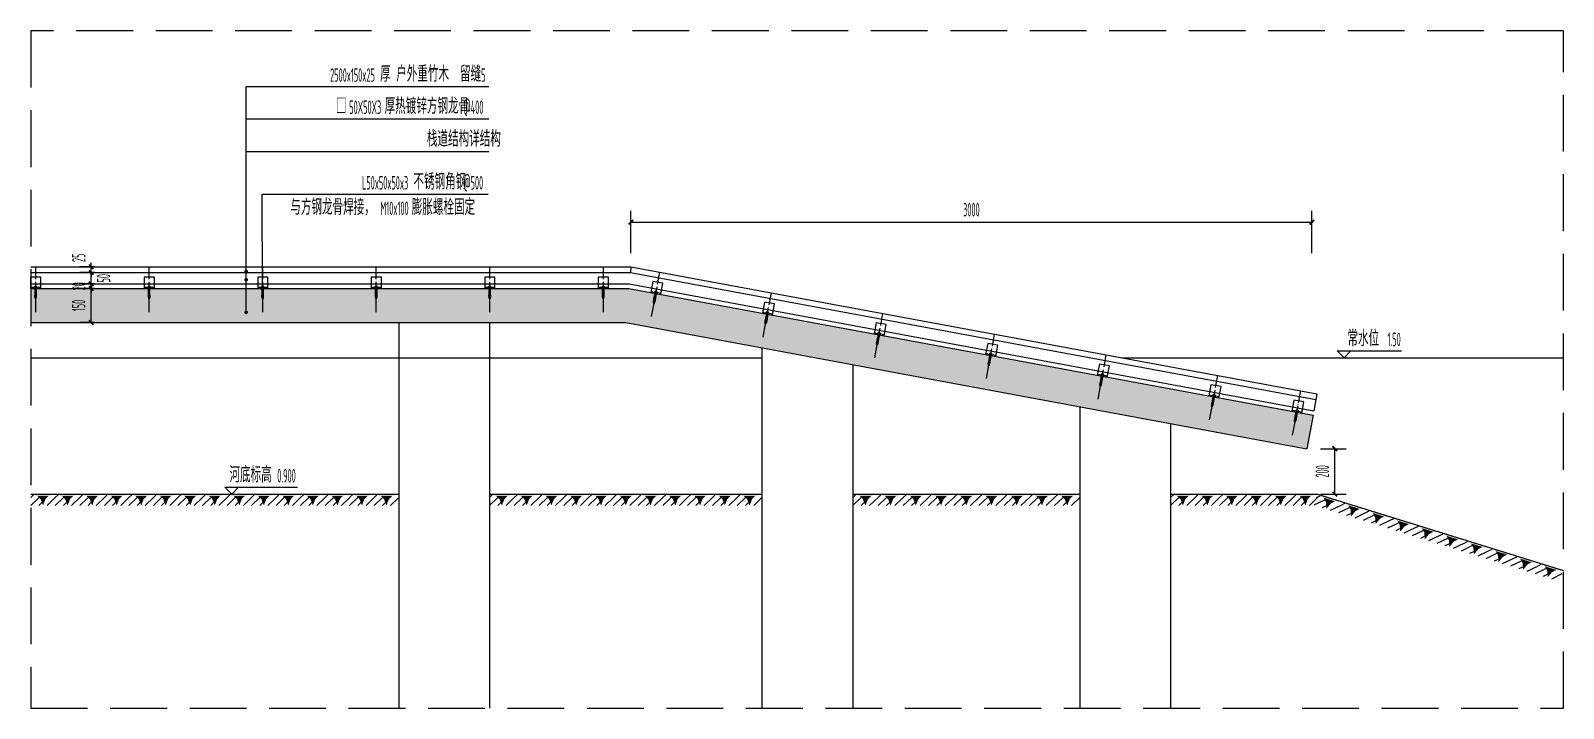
# Model space of a CAD drawing. Extents: x 343752890 to 343964796, y 671960777 to 672058019.
# Drawn here: x 343956171 to 343962922, y 671970159 to 671973141 of the extents above; entities that cross this region are included whole.
import ezdxf

# ---------------------------------------------------------------- set-up
doc = ezdxf.new("R2010")
doc.units = 0
doc.header["$LTSCALE"] = 1000
doc.header["$MEASUREMENT"] = 0
doc.linetypes.add('DASH', pattern=[0.35, 0.25, -0.1])
doc.linetypes.add('DOTE', pattern=[2.42, 2, -0.2, 0.02, -0.2])
for name, color, linetype in [('0-1', 1, 'Continuous'), ('0-5-中线', 5, 'DOTE'), ('DIM_ELEV', 3, 'Continuous'), ('DIM_LEAD', 3, 'Continuous'), ('HJ(XT)-配景(其它)', 8, 'Continuous'), ('PUB_DIM', 3, 'Continuous'), ('PUB_TEXT', 7, 'Continuous')]:
    doc.layers.add(name, color=color, linetype=linetype)
doc.styles.add('_TCH_DIM', font='isocp.shx', dxfattribs={"width": 0.7, "bigfont": '0.shx'})
doc.styles.add('_TCH_DIM_T3', font='isocp.shx', dxfattribs={"width": 0.494118, "bigfont": '0.shx'})
doc.styles.add('dim_font', font='ISOCP', dxfattribs={"width": 0.8, "bigfont": 'HZTXT'})
doc.dimstyles.new('_TCH_ARCH&&20', dxfattribs={"dimtxt": 59.5, "dimasz": 20, "dimexe": 50, "dimexo": 60, "dimgap": 25.25, "dimtad": 1, "dimdec": 0, "dimzin": 0, "dimdsep": 46, "dimtxsty": '_TCH_DIM_T3', "dimblk": 'ARCHTICK', "dimcen": 0.09, "dimclrt": 2, "dimazin": 2, "dimtfac": 1, "dimtdec": 0, "dimtix": 1, "dimtmove": 2, "dimatfit": 3, "dimfxl": 250, "dimtolj": 1, "dimtzin": 0, "dimarcsym": 0})

# ---------------------------------------------------------------- blocks, each defined once
blk = doc.blocks.new('A$C0A9333B6')
at = {"layer": 'HJ(XT)-配景(其它)', "color": 1, "linetype": 'DASH'}
for p, q in [((-4, 3), (-10, 3)), ((-10, 3), (-10, -13)), ((-4, -14), (-4, 5)), ((-4, 5), (-4, -14)), ((-4, 5), (-4, 5)), ((-4, 3), (-4, -13)), ((64, 1), (34, 0)), ((64, 1), (64, -1)), ((34, -2), (-13, -2)), ((-13, -2), (-13, -8)), ((34, -8), (-13, -8)), ((-4, -13), (-10, -13)), ((-4, -14), (-4, -14)), ((34, 0), (2, 0)), ((2, 0), (2, -10)), ((34, -10), (2, -10)), ((73, -1), (34, -2)), ((73, -9), (34, -8)), ((64, -11), (34, -10)), ((64, -9), (64, -11)), ((73, -1), (73, -9))]:
    blk.add_line(p, q, dxfattribs=at)
for points in [[(-12, -2), (-11, -8, 10.803562)], [(-12, -2), (-12, -8, 10.803562)], [(-11, -2), (-10, -6, 10.803562)]]:
    blk.add_lwpolyline(points, format="xyb", dxfattribs=at)
at = {"layer": 'HJ(XT)-配景(其它)', "color": 1, "style": 'dim_font', "width": 0.8, "flags": 9}
for tag in ['YSIZE', 'XSIZE']:
    blk.add_attdef(tag, (-4, -6), '', height=0.5, rotation=270, dxfattribs=at)
blk = doc.blocks.new('A$C0F11501E')
at = {"color": 1}
blk.add_line((-22.5, 5), (22.5, 5), dxfattribs=at)
blk.add_lwpolyline([(22.5, 50), (-22.5, 50), (-22.5, 0), (22.5, 0)], close=True, dxfattribs=at)
at = {"xscale": 0.6400000000000001, "yscale": 0.6400000000000001, "zscale": 0.6400000000000001, "rotation": 270}
blk.add_blockref('A$C0A9333B6', (3.1, 2.4), dxfattribs=at)
blk = doc.blocks.new('_ArchTick')
at = {"color": 0, "linetype": 'ByBlock', "const_width": 0.4}
blk.add_lwpolyline([(-0.5, -0.5), (0.5, 0.5)], dxfattribs=at)
blk = doc.blocks.new('*D47')
at = {"layer": 'Defpoints', "color": 0, "transparency": 16777216}
for p in [(343961815, 671972298.4), (343958815, 671972101.7), (343961815, 671972101.7)]:
    blk.add_point(p, dxfattribs=at)
at = {"layer": 'PUB_DIM', "color": 0, "lineweight": -2, "transparency": 16777216}
for p, q in [((343958815, 671972161.7), (343958815, 671972348.4)), ((343961815, 671972161.7), (343961815, 671972348.4)), ((343958815, 671972298.4), (343961815, 671972298.4))]:
    blk.add_line(p, q, dxfattribs=at)
at = {"layer": 'PUB_DIM', "color": 0, "lineweight": -2, "transparency": 16777216, "xscale": 20, "yscale": 20, "zscale": 20, "rotation": 180}
blk.add_blockref('_ArchTick', (343958815, 671972298.4), dxfattribs=at)
at = {"layer": 'PUB_DIM', "color": 0, "lineweight": -2, "transparency": 16777216, "xscale": 20, "yscale": 20, "zscale": 20}
blk.add_blockref('_ArchTick', (343961815, 671972298.4), dxfattribs=at)
at = {"layer": 'PUB_DIM', "color": 2, "transparency": 16777216, "insert": (343960315, 671972353.4), "char_height": 59.5, "attachment_point": 5, "style": '_TCH_DIM_T3'}
blk.add_mtext('\\A1;3000', dxfattribs=at)
blk = doc.blocks.new('*D48')
at = {"layer": 'Defpoints', "color": 0, "transparency": 16777216}
for p in [(343961792.5, 671971301.7), (343961915.8, 671971301.7), (343961792.5, 671971101.7)]:
    blk.add_point(p, dxfattribs=at)
at = {"layer": 'PUB_DIM', "color": 0, "lineweight": -2, "transparency": 16777216}
for p, q in [((343961852.5, 671971301.7), (343961965.8, 671971301.7)), ((343961915.8, 671971101.7), (343961915.8, 671971301.7)), ((343961852.5, 671971101.7), (343961965.8, 671971101.7))]:
    blk.add_line(p, q, dxfattribs=at)
at = {"layer": 'PUB_DIM', "color": 0, "lineweight": -2, "transparency": 16777216, "xscale": 20, "yscale": 20, "zscale": 20}
for p, rotation in [((343961915.8, 671971301.7), 90), ((343961915.8, 671971101.7), 270)]:
    blk.add_blockref('_ArchTick', p, dxfattribs=dict(at, rotation=rotation))
at = {"layer": 'PUB_DIM', "color": 2, "transparency": 16777216, "insert": (343961860.8, 671971201.7), "char_height": 59.5, "attachment_point": 5, "rotation": 90, "style": '_TCH_DIM_T3'}
blk.add_mtext('\\A1;200', dxfattribs=at)
blk = doc.blocks.new('*D49')
at = {"layer": 'Defpoints', "color": 0, "transparency": 16777216}
for p in [(343956437.9, 671972006.7), (343956511.8, 671972006.7), (343956511.8, 671971856.7)]:
    blk.add_point(p, dxfattribs=at)
at = {"layer": 'PUB_DIM', "color": 0, "lineweight": -2, "transparency": 16777216}
for p, q in [((343956451.8, 671972006.7), (343956387.9, 671972006.7)), ((343956437.9, 671971856.7), (343956437.9, 671972006.7)), ((343956451.8, 671971856.7), (343956387.9, 671971856.7))]:
    blk.add_line(p, q, dxfattribs=at)
at = {"layer": 'PUB_DIM', "color": 0, "lineweight": -2, "transparency": 16777216, "xscale": 20, "yscale": 20, "zscale": 20}
for p, rotation in [((343956437.9, 671972006.7), 90), ((343956437.9, 671971856.7), 270)]:
    blk.add_blockref('_ArchTick', p, dxfattribs=dict(at, rotation=rotation))
at = {"layer": 'PUB_DIM', "color": 2, "transparency": 16777216, "insert": (343956382.9, 671971931.7), "char_height": 59.5, "attachment_point": 5, "rotation": 90, "style": '_TCH_DIM_T3'}
blk.add_mtext('\\A1;150', dxfattribs=at)
blk = doc.blocks.new('*D50')
at = {"layer": 'Defpoints', "color": 0, "transparency": 16777216}
for p in [(343956437.9, 671972026.7), (343956511.8, 671972026.7), (343956511.8, 671972006.7)]:
    blk.add_point(p, dxfattribs=at)
at = {"layer": 'PUB_DIM', "color": 0, "lineweight": -2, "transparency": 16777216}
for p, q in [((343956437.9, 671972026.7), (343956437.9, 671972046.7)), ((343956451.8, 671972026.7), (343956387.9, 671972026.7)), ((343956451.8, 671972006.7), (343956387.9, 671972006.7)), ((343956437.9, 671972006.7), (343956437.9, 671972026.7)), ((343956437.9, 671972006.7), (343956437.9, 671971986.7))]:
    blk.add_line(p, q, dxfattribs=at)
at = {"layer": 'PUB_DIM', "color": 0, "lineweight": -2, "transparency": 16777216, "xscale": 20, "yscale": 20, "zscale": 20}
for p, rotation in [((343956437.9, 671972026.7), 270), ((343956437.9, 671972006.7), 90)]:
    blk.add_blockref('_ArchTick', p, dxfattribs=dict(at, rotation=rotation))
at = {"layer": 'PUB_DIM', "color": 2, "transparency": 16777216, "insert": (343956382.9, 671972016.7), "char_height": 59.5, "attachment_point": 5, "rotation": 90, "style": '_TCH_DIM_T3'}
blk.add_mtext('\\A1;20', dxfattribs=at)
blk = doc.blocks.new('*D51')
at = {"layer": 'Defpoints', "color": 0, "transparency": 16777216}
for p in [(343956437.9, 671972076.7), (343956511.8, 671972076.7), (343956511.8, 671972026.7)]:
    blk.add_point(p, dxfattribs=at)
at = {"layer": 'PUB_DIM', "color": 0, "lineweight": -2, "transparency": 16777216}
for p, q in [((343956451.8, 671972076.7), (343956387.9, 671972076.7)), ((343956437.9, 671972076.7), (343956437.9, 671972096.7)), ((343956437.9, 671972026.7), (343956437.9, 671972076.7)), ((343956451.8, 671972026.7), (343956387.9, 671972026.7)), ((343956437.9, 671972026.7), (343956437.9, 671972006.7))]:
    blk.add_line(p, q, dxfattribs=at)
at = {"layer": 'PUB_DIM', "color": 0, "lineweight": -2, "transparency": 16777216, "xscale": 20, "yscale": 20, "zscale": 20}
for p, rotation in [((343956437.9, 671972076.7), 270), ((343956437.9, 671972026.7), 90)]:
    blk.add_blockref('_ArchTick', p, dxfattribs=dict(at, rotation=rotation))
at = {"layer": 'PUB_DIM', "color": 2, "transparency": 16777216, "insert": (343956492.9, 671972051.7), "char_height": 59.5, "attachment_point": 5, "rotation": 90, "style": '_TCH_DIM_T3'}
blk.add_mtext('\\A1;50', dxfattribs=at)
blk = doc.blocks.new('*D52')
at = {"layer": 'Defpoints', "color": 0, "transparency": 16777216}
for p in [(343956437.9, 671972101.7), (343956511.8, 671972101.7), (343956511.8, 671972076.7)]:
    blk.add_point(p, dxfattribs=at)
at = {"layer": 'PUB_DIM', "color": 0, "lineweight": -2, "transparency": 16777216}
for p, q in [((343956437.9, 671972101.7), (343956437.9, 671972121.7)), ((343956451.8, 671972101.7), (343956387.9, 671972101.7)), ((343956451.8, 671972076.7), (343956387.9, 671972076.7)), ((343956437.9, 671972076.7), (343956437.9, 671972101.7)), ((343956437.9, 671972076.7), (343956437.9, 671972056.7))]:
    blk.add_line(p, q, dxfattribs=at)
at = {"layer": 'PUB_DIM', "color": 0, "lineweight": -2, "transparency": 16777216, "xscale": 20, "yscale": 20, "zscale": 20}
for p, rotation in [((343956437.9, 671972101.7), 270), ((343956437.9, 671972076.7), 90)]:
    blk.add_blockref('_ArchTick', p, dxfattribs=dict(at, rotation=rotation))
at = {"layer": 'PUB_DIM', "color": 2, "transparency": 16777216, "insert": (343956382.9, 671972141.3), "char_height": 59.5, "attachment_point": 5, "rotation": 90, "style": '_TCH_DIM_T3'}
blk.add_mtext('\\A1;25', dxfattribs=at)
blk = doc.blocks.new('$LinePat$自然土壤')
at = {"color": 0}
for p, q in [((0, -90), (71, -19)), ((0, -300), (211, -89)), ((210, -300), (286, -224)), ((420, -300), (630, -90))]:
    blk.add_line(p, q, dxfattribs=at)
for points in [[(0, 0), (630, 0), (168, -45), (462, -45)], [(168, -45), (462, -45), (252, -132), (378, -132)], [(252, -132), (378, -132), (315, -300)]]:
    blk.add_solid(points, dxfattribs=at)

msp = doc.modelspace()

# ---------------------------------------------------------------- hatches: boundary and pattern name
h = msp.add_hatch()
h.set_pattern_fill('钢筋混凝土', color=8, scale=10)
h.set_pattern_definition([(45, (343959636.102, 671971788.328), (-17.67767, 17.67767), []), (50, (343959636.1, 671971788.33), (71.726, -6.2752), [7.5, -82.5]), (355, (343959636.1, 671971788.33), (-13.8751, 75.2192), [6, -66]), (100.4514, (343959642.08, 671971787.805), (57.851, 68.944), [6.374, -70.1142]), (46.1842, (343959636.1, 671971808.33), (106.724, -16.552), [11.25, -123.75]), (96.6356, (343959645, 671971806.95), (93.4663, 97.4118), [9.561, -105.1713]), (351.1842, (343959636.1, 671971808.33), (93.4662, 97.412), [9, -99]), (21, (343959646.1, 671971803.33), (59.6907, -40.2619), [7.5, -82.5]), (326, (343959646.1, 671971803.33), (24.3315, 72.515), [6, -66]), (71.4514, (343959651.076, 671971799.97), (84.0223, 32.253), [6.374, -70.1142]), (37.5, (343959636.102, 671971788.328), (1.21599, 33.28939), [0, -65.2, 0, -67, 0, -66.25]), (7.5, (343959636.102, 671971788.33), (26.30695, 39.44117), [0, -38.2, 0, -63.7, 0, -25.25]), (327.5, (343959613.802, 671971788.328), (53.38224, -2.25549), [0, -25, 0, -78, 0, -103.5]), (317.5, (343959603.8, 671971788.33), (58.3186, 10.0105), [0, -32.5, 0, -51.8, 0, -73.5])])
h.paths.add_polyline_path([(343958806.3, 671972006.7), (343958792.5, 671971856.7), (343961792.5, 671971301.7), (343961819.8, 671971449.2)])
h.paths.add_polyline_path([(343956171.9, 671972006.7), (343956171.9, 671971856.7), (343958792.5, 671971856.7), (343958806.3, 671972006.7)])

# ---------------------------------------------------------------- linework, layer by layer
at = {"color": 1, "linetype": 'DASH'}
msp.add_lwpolyline([(343956171.9, 671970159.2), (343962922.3, 671970159.2), (343962922.3, 671973141), (343956171.9, 671973141)], close=True, dxfattribs=at)
at = {"color": 4}
for points in [[(343956171.9, 671972101.7), (343958815, 671972101.7), (343961837.1, 671971542.6)], [(343956171.9, 671972076.7), (343958812.7, 671972076.7), (343961832.5, 671971518)], [(343958815, 671972101.7), (343958812.7, 671972076.7)], [(343956171.9, 671972006.7), (343958806.3, 671972006.7), (343961819.8, 671971449.2)], [(343956171.9, 671971856.7), (343958792.5, 671971856.7)], [(343957792.5, 671971856.7), (343957792.5, 671970159.2)], [(343958192.5, 671971856.7), (343958192.5, 671970159.2)], [(343958792.5, 671971856.7), (343961792.5, 671971301.7)], [(343959392.5, 671971745.7), (343959392.5, 671970159.2)], [(343959792.5, 671971671.7), (343959792.5, 671970159.2)], [(343961837.1, 671971542.6), (343961832.5, 671971518)], [(343960792.5, 671971486.7), (343960792.5, 671970159.2)], [(343961819.8, 671971449.2), (343961792.5, 671971301.7)], [(343961192.5, 671971412.7), (343961192.5, 671970159.2)], [(343956171.9, 671971101.7), (343957792.5, 671971101.7)], [(343958192.5, 671971101.7), (343959392.5, 671971101.7)], [(343959792.5, 671971101.7), (343960792.5, 671971101.7)], [(343961192.5, 671971101.7), (343961839.6, 671971101.7), (343962922.3, 671970766.2)]]:
    msp.add_lwpolyline(points, dxfattribs=at)
at = {"color": 6}
for points in [[(343956171.9, 671972026.7), (343958808.1, 671972026.7), (343961823.4, 671971468.8)], [(343961832.5, 671971518), (343961823.4, 671971468.8)]]:
    msp.add_lwpolyline(points, dxfattribs=at)
at = {"color": 5}
for points in [[(343956171.9, 671971701.7), (343959392.5, 671971701.7)], [(343960977.1, 671971701.7), (343962922.3, 671971701.7)]]:
    msp.add_lwpolyline(points, dxfattribs=at)
at = {"layer": '0-5-中线', "ltscale": 0.03}
for p, q in [((343956193.8, 671971903.1), (343956193.8, 671972101.5)), ((343956693.8, 671971903.1), (343956693.8, 671972101.5)), ((343957193.8, 671971903.1), (343957193.8, 671972101.5)), ((343957693.8, 671971903.1), (343957693.8, 671972101.5)), ((343958193.8, 671971903.1), (343958193.8, 671972101.5)), ((343958693.8, 671971903.1), (343958693.8, 671972101.5)), ((343958906.1, 671971882.8), (343958942.2, 671972077.9)), ((343959397.7, 671971791.9), (343959433.8, 671971987)), ((343959889.4, 671971700.9), (343959925.5, 671971896)), ((343960381, 671971610), (343960417.1, 671971805.1)), ((343960872.7, 671971519), (343960908.8, 671971714.1)), ((343961364.3, 671971428.1), (343961400.4, 671971623.2)), ((343961729.6, 671971360.5), (343961765.7, 671971555.6))]:
    msp.add_line(p, q, dxfattribs=at)
at = {"layer": 'DIM_ELEV'}
for p, q in [((343961956.6, 671971701.7), (343961926.6, 671971731.7)), ((343961926.6, 671971731.7), (343962209.6, 671971731.7)), ((343961956.6, 671971701.7), (343961986.6, 671971731.7)), ((343957057.1, 671971101.7), (343957027.1, 671971131.7)), ((343957027.1, 671971131.7), (343957346, 671971131.7)), ((343957057.1, 671971101.7), (343957087.1, 671971131.7))]:
    msp.add_line(p, q, dxfattribs=at)
at = {"layer": 'DIM_LEAD'}
for p, q in [((343957120.6, 671972081.4), (343957120.6, 671972895.1)), ((343957120.6, 671972895.1), (343958189.6, 671972895.1)), ((343957120.6, 671972045.2), (343957120.6, 671972753.4)), ((343957120.6, 671972753.4), (343958189.6, 671972753.4)), ((343957120.6, 671971901.4), (343957120.6, 671972609.5)), ((343957120.6, 671972609.5), (343958189.6, 671972609.5)), ((343957191.8, 671972006.2), (343957191.7, 671972421)), ((343957191.7, 671972421), (343958186.1, 671972421))]:
    msp.add_line(p, q, dxfattribs=at)
at = {"layer": 'DIM_LEAD', "const_width": 8}
for points in [[(343957120.6, 671972077.4, 1), (343957120.6, 671972085.4, 1)], [(343957120.6, 671972041.2, 1), (343957120.6, 671972049.2, 1)], [(343957191.8, 671972002.2, 1), (343957191.8, 671972010.2, 1)], [(343957120.6, 671971897.4, 1), (343957120.6, 671971905.4, 1)]]:
    msp.add_lwpolyline(points, format="xyb", close=True, dxfattribs=at)

# ---------------------------------------------------------------- block references
at = {"color": 8, "yscale": 0.1666666666666667, "zscale": 0.1666666666666667}
for p, xscale in [((343956171.9, 671971101.7), 0.1714922772830052), ((343956279.9, 671971101.7), 0.1714922772830052), ((343956388, 671971101.7), 0.1714922772830052), ((343956496, 671971101.7), 0.1714922772830052), ((343956604.1, 671971101.7), 0.1714922772830052), ((343956712.1, 671971101.7), 0.1714922772830052), ((343956820.1, 671971101.7), 0.1714922772830052), ((343956928.2, 671971101.7), 0.1714922772830052), ((343957036.2, 671971101.7), 0.1714922772830052), ((343957144.3, 671971101.7), 0.1714922772830052), ((343957252.3, 671971101.7), 0.1714922772830052), ((343957360.3, 671971101.7), 0.1714922772830052), ((343957468.4, 671971101.7), 0.1714922772830052), ((343957576.4, 671971101.7), 0.1714922772830052), ((343957684.5, 671971101.7), 0.1714922772830052), ((343958192.5, 671971101.7), 0.1731601731602931), ((343958301.6, 671971101.7), 0.1731601731602931), ((343958410.7, 671971101.7), 0.1731601731602931), ((343958519.8, 671971101.7), 0.1731601731602931), ((343958628.9, 671971101.7), 0.1731601731602931), ((343958738, 671971101.7), 0.1731601731602931), ((343958847, 671971101.7), 0.1731601731602931), ((343958956.1, 671971101.7), 0.1731601731602931), ((343959065.2, 671971101.7), 0.1731601731602931), ((343959174.3, 671971101.7), 0.1731601731602931), ((343959283.4, 671971101.7), 0.1731601731602931), ((343959792.5, 671971101.7), 0.1763668430336319), ((343959903.6, 671971101.7), 0.1763668430336319), ((343960014.7, 671971101.7), 0.1763668430336319), ((343960125.8, 671971101.7), 0.1763668430336319), ((343960236.9, 671971101.7), 0.1763668430336319), ((343960348.1, 671971101.7), 0.1763668430336319), ((343960459.2, 671971101.7), 0.1763668430336319), ((343960570.3, 671971101.7), 0.1763668430336319), ((343960681.4, 671971101.7), 0.1763668430336319), ((343961192.5, 671971101.7), 0.1711998623043066), ((343961300.4, 671971101.7), 0.1711998623043066), ((343961408.2, 671971101.7), 0.1711998623043066), ((343961516.1, 671971101.7), 0.1711998623043066), ((343961623.9, 671971101.7), 0.1711998623043066), ((343961731.8, 671971101.7), 0.1711998623043066)]:
    msp.add_blockref('$LinePat$自然土壤', p, dxfattribs=dict(at, xscale=xscale))
at = {"color": 8, "xscale": 0.1799097345407565, "yscale": 0.1666666666666667, "zscale": 0.1666666666666667, "rotation": 342.785469927551}
for p in [(343961839.6, 671971101.7), (343961947.9, 671971068.1), (343962056.2, 671971034.6), (343962164.4, 671971001), (343962272.7, 671970967.5), (343962381, 671970933.9), (343962489.2, 671970900.4), (343962597.5, 671970866.9), (343962705.8, 671970833.3), (343962814, 671970799.8)]:
    msp.add_blockref('$LinePat$自然土壤', p, dxfattribs=at)
at = {"layer": '0-1'}
for p in [(343956193.8, 671972006.7), (343956693.8, 671972006.7), (343957193.8, 671972006.7), (343957693.8, 671972006.7), (343958193.8, 671972006.7), (343958693.8, 671972006.7)]:
    msp.add_blockref('A$C0F11501E', p, dxfattribs=at)
at = {"layer": '0-1', "rotation": 349.5187818854491}
for p in [(343958924.9, 671971984.7), (343959416.6, 671971893.8), (343959908.2, 671971802.8), (343960399.9, 671971711.8), (343960891.5, 671971620.9), (343961383.2, 671971529.9), (343961748.5, 671971462.3)]:
    msp.add_blockref('A$C0F11501E', p, dxfattribs=at)

# ---------------------------------------------------------------- texts
at = {"layer": 'PUB_TEXT', "color": 2, "style": '_TCH_DIM'}
for s, height, width, p in [('厚', 70, 0.7, (343957710.7, 671972916.1)), ('户外重竹木', 70, 0.7, (343957781.3, 671972916.1)), ('留缝', 70, 0.7, (343958062.6, 671972916.1)), ('2500x150x25', 59.5, 0.494118, (343957490.2, 671972916.1)), ('5', 59.5, 0.494118, (343958155.7, 671972916.1)), ('厚热镀锌方钢龙骨', 70, 0.7, (343957730.4, 671972774.4)), ('□', 70, 0.7, (343957515.8, 671972774.4)), ('50X50X3', 59.5, 0.494118, (343957574.6, 671972774.4)), ('@400', 59.5, 0.494118, (343958078.3, 671972774.4)), ('栈道结构详结构', 70, 0.7, (343957916.6, 671972630.5)), ('不锈钢角钢', 70, 0.7, (343957857.2, 671972442)), ('L50x50x50x3', 59.5, 0.494118, (343957630.8, 671972442)), ('@500', 59.5, 0.494118, (343958077.7, 671972442)), ('与方钢龙骨焊接，', 70, 0.7, (343957314.8, 671972330)), ('M10x100', 59.5, 0.494118, (343957711.7, 671972330)), ('膨胀螺栓固定', 70, 0.7, (343957849.8, 671972330)), ('常水位', 70, 0.7, (343961971.3, 671971752.7)), ('1.50', 59.5, 0.494118, (343962147.7, 671971752.7)), ('河底标高', 70, 0.7, (343957046.8, 671971152.7)), ('0.900', 59.5, 0.494118, (343957257.5, 671971152.7))]:
    msp.add_text(s, height=height, dxfattribs=dict(at, width=width)).set_placement(p)

# ---------------------------------------------------------------- dimensions: what is measured, and where the dimension line sits
at = {"layer": 'PUB_DIM'}
for p1, p2, distance, picture, middle in [((343958815, 671972101.7), (343961815, 671972101.7), 196.8, '*D47', (343960315, 671972353.4)), ((343956511.8, 671972006.7), (343956511.8, 671972026.7), 73.9, '*D50', (343956382.9, 671972016.7)), ((343956511.8, 671971856.7), (343956511.8, 671972006.7), 73.9, '*D49', (343956382.9, 671971931.7)), ((343961792.5, 671971101.7), (343961792.5, 671971301.7), -123.3, '*D48', (343961860.8, 671971201.7))]:
    dim = msp.add_aligned_dim(p1=p1, p2=p2, distance=distance, dimstyle='_TCH_ARCH&&20', dxfattribs=at)
    dim.commit()
    dim.dimension.update_dxf_attribs({"geometry": picture, "text_midpoint": middle})
for base, p1, p2, picture, middle in [((343956437.9, 671972101.7), (343956511.8, 671972076.7), (343956511.8, 671972101.7), '*D52', (343956382.9, 671972141.3)), ((343956437.9, 671972076.7), (343956511.8, 671972026.7), (343956511.8, 671972076.7), '*D51', (343956492.9, 671972051.7))]:
    dim = msp.add_linear_dim(base=base, p1=p1, p2=p2, angle=90, dimstyle='_TCH_ARCH&&20', dxfattribs=at)
    dim.commit()
    dim.dimension.update_dxf_attribs({"geometry": picture, "text_midpoint": middle, "dimtype": 129})

doc.saveas('drawing.dxf')
